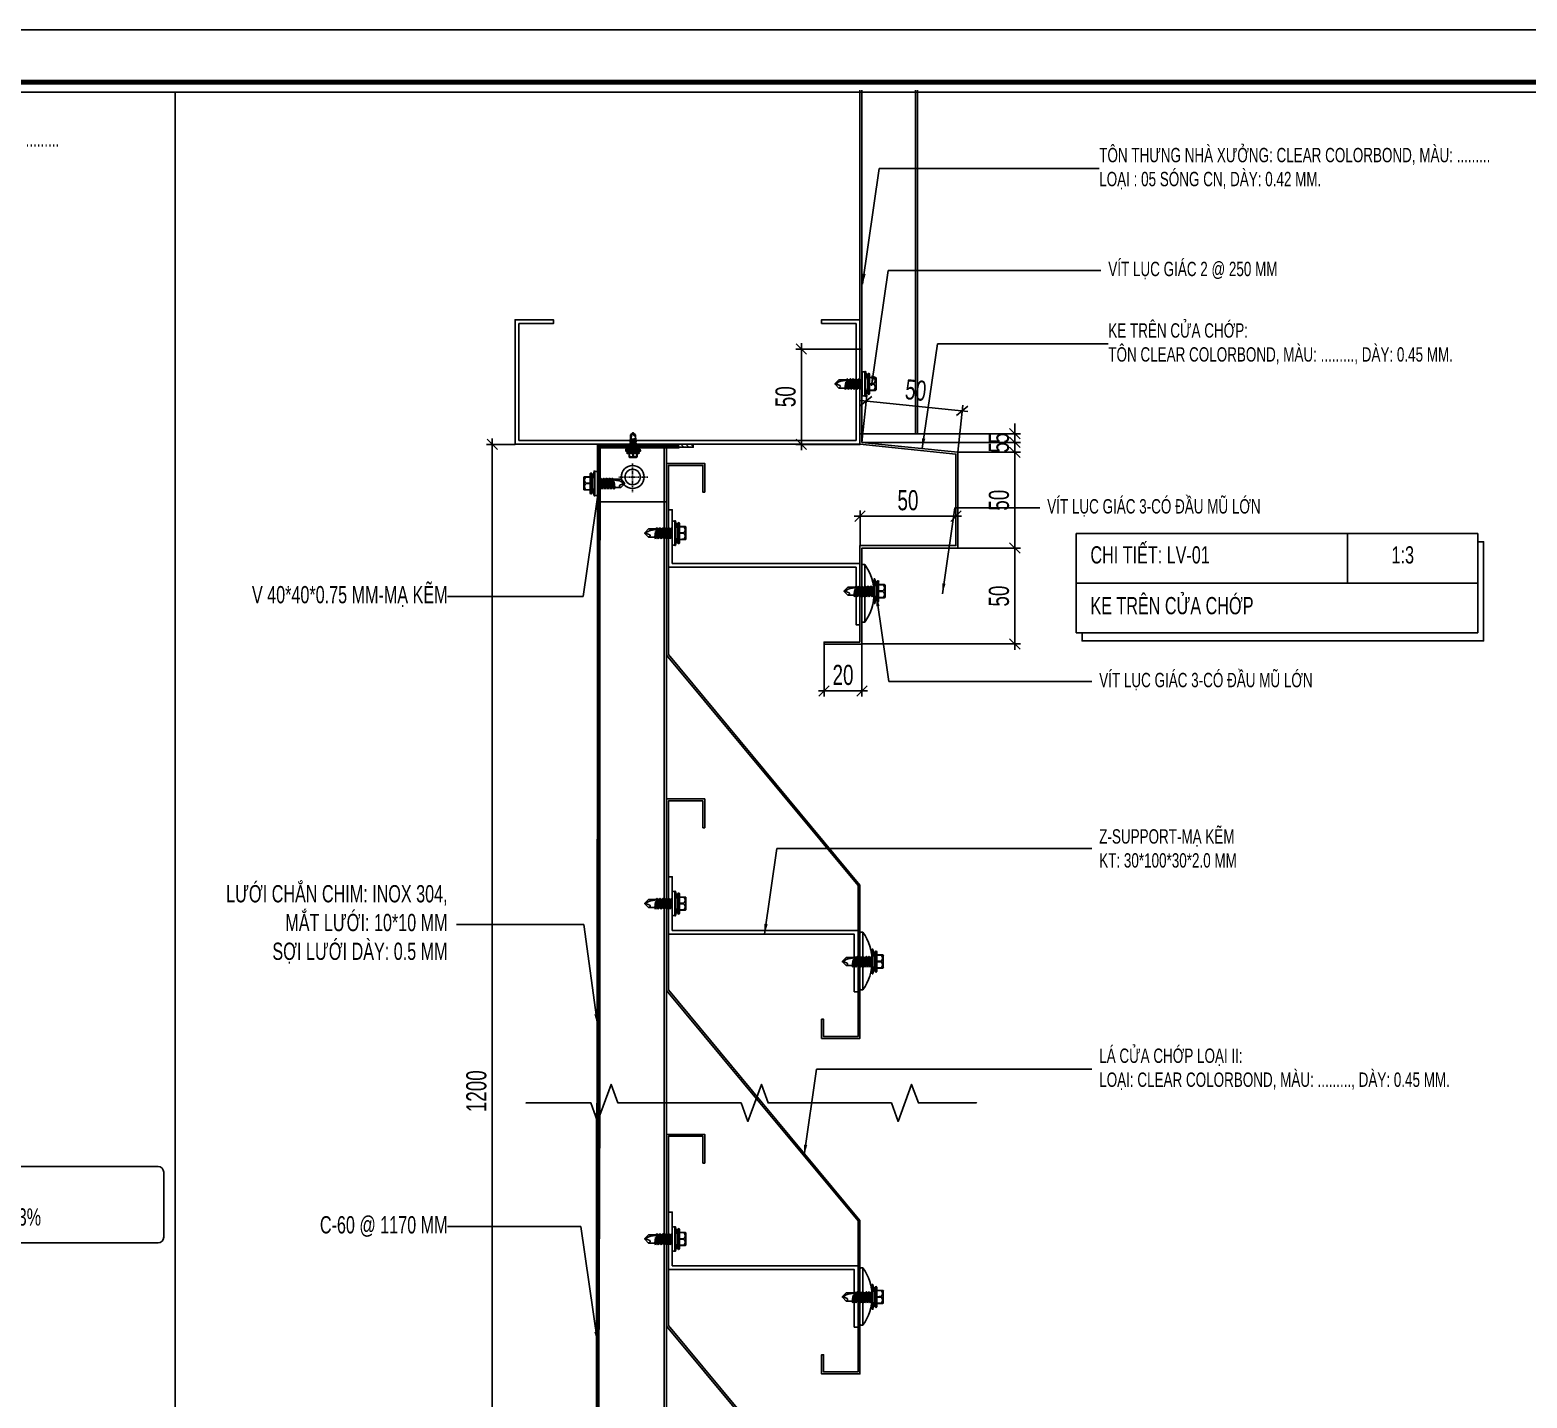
# Model space of a CAD drawing. Header units: inches. Extents: x 315041 to 662841, y -45540 to -35018.
# Drawn here: x 335167.2 to 335427.6, y -37456.8 to -37218.9 of the extents above; entities that cross this region are included whole.
import ezdxf

# ---------------------------------------------------------------- set-up
doc = ezdxf.new("R2010")
doc.units = ezdxf.units.IN
doc.header["$MEASUREMENT"] = 0
doc.linetypes.add('AZNB-BN-TL-A- X- POWDER SECTION 1 2 3$0$HIDDEN2', pattern=[0.1875, 0.125, -0.0625])
doc.linetypes.add('HIDDEN', pattern=[0.375, 0.25, -0.125])
for name, color, linetype in [('2', 2, 'Continuous'), ('3', 3, 'Continuous'), ('6', 6, 'Continuous'), ('7', 7, 'Continuous'), ('BAO KHUNG', 31, 'Continuous'), ('flashing', 6, 'Continuous'), ('STRUCTURE', 1, 'Continuous')]:
    doc.layers.add(name, color=color, linetype=linetype)
doc.styles.add('ST1H', font='vnshxh.shx', dxfattribs={"width": 0.7})
doc.dimstyles.new('3', dxfattribs={"dimtxt": 3.5, "dimasz": 1.8, "dimexe": 1, "dimexo": 0, "dimgap": 1, "dimtad": 1, "dimdec": 0, "dimlfac": 3, "dimzin": 0, "dimdsep": 46, "dimtxsty": 'ST1H', "dimblk": 'OBLIQUE', "dimcen": 1, "dimdle": 1, "dimclrd": 8, "dimclre": 8, "dimclrt": 3, "dimadec": 0, "dimazin": 0, "dimtfac": 1, "dimtdec": 0, "dimtix": 1, "dimtofl": 0, "dimtmove": 1, "dimatfit": 3, "dimfxl": 0.18, "dimtolj": 1, "dimtzin": 0, "dimlwd": -1, "dimlwe": -1, "dimarcsym": 1})

# ---------------------------------------------------------------- blocks, each defined once
blk = doc.blocks.new('A$C75D82031')
at = {"layer": '2', "color": 157, "linetype": 'Continuous'}
blk.add_lwpolyline([(0, 420), (594, 420), (594, 0), (0, 0)], close=True, dxfattribs=at)
at = {"layer": '7', "color": 147, "linetype": 'Continuous'}
blk.add_lwpolyline([(12.33, 57.61), (581.67, 57.61), (581.67, 409.19), (12.33, 409.19)], close=True, dxfattribs=at)
at = {"layer": 'BAO KHUNG', "color": 167, "linetype": 'Continuous', "const_width": 0.871}
blk.add_lwpolyline([(10.59, 9.07), (583.41, 9.07), (583.41, 410.93), (10.59, 410.93)], close=True, dxfattribs=at)
blk = doc.blocks.new('Short_Self_drilling')
at = {"layer": 'STRUCTURE', "color": 1, "linetype": 'Continuous'}
for p, q in [((6.43, 1.74), (-6.43, 1.73)), ((5.14, 3.76), (-5.14, 3.75)), ((-2.57, 2.9), (-5.14, 2.9)), ((-3.43, 3.75), (-3.43, 6.75)), ((3, 7.19), (-3, 7.18)), ((2.57, 2.9), (-2.57, 2.9)), ((-2.14, 2.8), (-2.14, 2.9)), ((6.25, 0), (0, 0)), ((2.15, 2.8), (2.15, 2.9)), ((2.16, -0.5), (2.15, 0.01)), ((5.14, 2.9), (2.57, 2.9)), ((3.43, 3.76), (3.42, 6.76)), ((2.99, -1.17), (-2.7, -0.23)), ((2.99, -2.7), (-2.7, -1.76)), ((2.99, -4.23), (-2.7, -3.28)), ((2.99, -5.75), (-2.7, -4.81)), ((2.99, -7.28), (-2.7, -6.33)), ((-2.14, -1.38), (-2.14, -0.87)), ((-2.14, -2.91), (-2.14, -2.39)), ((-2.14, -4.43), (-2.14, -3.92)), ((-2.13, -5.96), (-2.14, -5.44)), ((-2.13, -7.49), (-2.13, -6.97)), ((2.16, -2.03), (2.16, -1.51)), ((2.16, -3.55), (2.16, -3.04)), ((2.16, -5.08), (2.16, -4.56)), ((2.16, -6.6), (2.16, -6.09)), ((2.16, -8.13), (2.16, -7.61)), ((-1.91, -7.99), (-2.7, -7.86)), ((-2.14, -12.33), (-2.14, -8.48)), ((3, -8.8), (-1.14, -8.12)), ((2.15, -12.31), (2.15, -9.14))]:
    blk.add_line(p, q, dxfattribs=at)
blk.add_lwpolyline([(6.43, 1.31), (6.43, 1.74), (2.14, 2.81), (-2.14, 2.8), (-6.43, 1.73), (-6.43, 1.3)], close=True, dxfattribs=at)
for points in [[(-6.43, 1.3, -0.088869), (-6.25, 0), (0, 0)], [(-0.13, 3.76), (-0.33, 6.23, 0.338878), (-3.14, 6.23), (-3.33, 3.75)], [(3.3, 3.76), (3.1, 6.23, 0.338878), (0.29, 6.23), (0.1, 3.76)], [(-0.08, -14.04), (-1.04, -12.24, -0.148657), (-1.4, -11.2), (-1.95, -7.72, -0.815006), (-1.21, -7.77, 0.150833), (-0.85, -8.68)], [(2.15, -12.31), (0.17, -14.24, -0.333596), (-0.17, -14.24), (-2.14, -12.33)], [(2.15, -12.31), (1.71, -11.7, 0.52242), (0.88, -11.71), (-0.17, -14.24)]]:
    blk.add_lwpolyline(points, format="xyb", dxfattribs=at)
for points in [[(2.99, -1.17), (2.16, -1.51), (-2.14, -0.85), (-2.7, -0.23), (-2.36, 0)], [(2.99, -2.7), (2.16, -3.04), (-2.14, -2.37), (-2.7, -1.76), (-2.14, -1.38), (2.16, -2.03), (2.99, -2.7)], [(2.99, -4.23), (2.16, -4.56), (-2.14, -3.9), (-2.7, -3.28), (-2.14, -2.91), (2.16, -3.55), (2.99, -4.23)], [(2.99, -5.75), (2.16, -6.09), (-2.14, -5.43), (-2.7, -4.81), (-2.14, -4.43), (2.16, -5.08), (2.99, -5.75)], [(2.99, -7.28), (2.16, -7.62), (-2.14, -6.95), (-2.7, -6.33), (-2.13, -5.96), (2.16, -6.6), (2.99, -7.28)], [(-1.82, -8.53), (-2.14, -8.48), (-2.7, -7.86), (-2.13, -7.49), (-1.83, -7.53)], [(-1.26, -7.62), (2.16, -8.13), (3, -8.8)], [(-1.18, 0), (2.16, -0.5), (2.99, -1.17)], [(3, -8.8), (2.16, -9.14), (-0.85, -8.68)]]:
    blk.add_lwpolyline(points, dxfattribs=at)
for centre, radius, start, end in [((-4.99, 3.32), 0.455, 109.79487, 250.26739), ((-3, 6.75), 0.429, 90.03113, 180.03113), ((3, 6.76), 0.429, 0.03113, 90.03113), ((5.07, 3.33), 0.435, 279.72757, 80.33469), ((9.99, 0.17), 3.74, 162.29632, 182.61031)]:
    blk.add_arc(centre, radius, start, end, dxfattribs=at)
blk = doc.blocks.new('A$C2D4C695A')
at = {"color": 7}
for p, q in [((0, 0.17), (0, 9.83)), ((0.5, 10), (0.17, 10)), ((0.5, 0), (0.5, 10)), ((0.5, 0), (0.17, 0))]:
    blk.add_line(p, q, dxfattribs=at)
at = {"color": 7, "extrusion": (0, 0, -1)}
for centre, major_axis, start_param, end_param in [((0.17, 9.83), (0.118, 0.118), 3.926991, 5.497787), ((-6.47, 5), (-6.07, 6.07), 1.733919, 2.97847), ((0.17, 0.17), (-0.118, 0.118), 3.926991, 5.497787)]:
    blk.add_ellipse(centre, major_axis=major_axis, ratio=1, start_param=start_param, end_param=end_param, dxfattribs=at)
blk = doc.blocks.new('A$C157D6C5F')
at = {"layer": 'STRUCTURE', "color": 1, "linetype": 'Continuous'}
for p, q in [((0.65, 2.85), (1.93, 2.85)), ((2.1, 2.77), (2.14, 3.04)), ((2.27, 2.85), (2.44, 2.85)), ((2.33, 1.14), (2.65, 3.04)), ((2.77, 2.85), (2.94, 2.85)), ((2.84, 1.14), (3.16, 3.04)), ((3.28, 2.85), (3.45, 2.85)), ((3.35, 1.14), (3.66, 3.04)), ((3.79, 2.85), (3.96, 2.85)), ((3.86, 1.14), (4.17, 3.04)), ((4.3, 2.85), (4.47, 2.85)), ((4.36, 1.14), (4.67, 3.03)), ((4.8, 2.85), (4.97, 2.85)), ((4.86, 1.14), (5.17, 3.03)), ((5.33, 0), (5.33, 4.28)), ((5.69, 2.85), (5.72, 2.85)), ((5.72, 2.99), (5.72, 3.85)), ((5.72, 1.28), (5.72, 2.99)), ((6, 0.43), (6, 3.85)), ((6, 3.28), (7, 3.28)), ((7.14, 1.14), (7.14, 3.14)), ((0.66, 1.43), (1.71, 1.43)), ((1.83, 1.14), (2.06, 2.52)), ((2.05, 1.42), (2.22, 1.42)), ((2.56, 1.42), (2.73, 1.42)), ((3.07, 1.42), (3.24, 1.42)), ((3.57, 1.42), (3.74, 1.42)), ((4.08, 1.42), (4.25, 1.42)), ((4.58, 1.42), (4.75, 1.42)), ((5.08, 1.42), (5.19, 1.42)), ((5.69, 1.42), (5.72, 1.42)), ((5.72, 0.43), (5.72, 1.28)), ((6, 1), (7, 1))]:
    blk.add_line(p, q, dxfattribs=at)
for points in [[(0.66, 1.43), (0.02, 2.08, -0.333596), (0.02, 2.2), (0.65, 2.85)], [(0.09, 2.17), (0.68, 2.49, -0.148657), (1.03, 2.61), (2.19, 2.79, -0.815006), (2.17, 2.54, 0.150833), (1.87, 2.42)], [(6, 2.18), (6.83, 2.25, 0.338878), (6.83, 3.18), (6, 3.24)], [(0.66, 1.43), (0.86, 1.57, 0.52242), (0.86, 1.85), (0.02, 2.2)], [(6, 1.04), (6.83, 1.11, 0.338878), (6.83, 2.04), (6, 2.1)]]:
    blk.add_lwpolyline(points, format="xyb", dxfattribs=at)
for points in [[(1.92, 2.75), (1.94, 2.85), (2.14, 3.04), (2.27, 2.85), (2.25, 2.75)], [(2.33, 1.14), (2.22, 1.42), (2.44, 2.85), (2.65, 3.04), (2.77, 2.85), (2.56, 1.42), (2.33, 1.14)], [(2.84, 1.14), (2.73, 1.42), (2.95, 2.85), (3.16, 3.04), (3.28, 2.85), (3.07, 1.42), (2.84, 1.14)], [(3.35, 1.14), (3.24, 1.42), (3.46, 2.85), (3.66, 3.04), (3.79, 2.85), (3.57, 1.42), (3.35, 1.14)], [(3.86, 1.14), (3.74, 1.42), (3.97, 2.85), (4.17, 3.04), (4.3, 2.85), (4.08, 1.42), (3.86, 1.14)], [(4.36, 1.14), (4.24, 1.42), (4.47, 2.85), (4.67, 3.03), (4.8, 2.85), (4.58, 1.42), (4.36, 1.14)], [(4.86, 1.14), (4.75, 1.42), (4.97, 2.85), (5.17, 3.03), (5.19, 3.01)], [(1.83, 1.14), (1.71, 1.42), (1.87, 2.42)], [(2.22, 2.56), (2.05, 1.42), (1.83, 1.14)], [(5.19, 2.13), (5.08, 1.42), (4.86, 1.14)]]:
    blk.add_lwpolyline(points, dxfattribs=at)
blk.add_lwpolyline([(5.19, 0), (5.33, 0), (5.69, 1.43), (5.69, 2.85), (5.33, 4.28), (5.19, 4.28)], close=True, dxfattribs=at)
for centre, radius, start, end in [((5.86, 3.8), 0.151, 19.7637, 160.2363), ((7, 3.14), 0.143, 0, 90), ((5.86, 0.45), 0.145, 189.6964, 350.3036), ((7, 1.14), 0.143, 270, 0)]:
    blk.add_arc(centre, radius, start, end, dxfattribs=at)
blk = doc.blocks.new('_Oblique')
at = {"color": 0, "linetype": 'ByBlock', "lineweight": -2}
blk.add_line((-0.5, -0.5), (0.5, 0.5), dxfattribs=at)
blk = doc.blocks.new('*D629')
at = {"color": 8, "linetype": 'Continuous', "transparency": 16777216}
for p, q in [((335301.37, -37291.99), (335301.37, -37273.42)), ((335311.55, -37274.42), (335300.37, -37274.42)), ((335311.55, -37290.99), (335300.37, -37290.99))]:
    blk.add_line(p, q, dxfattribs=at)
at = {"layer": 'Defpoints', "color": 0, "transparency": 16777216}
for p in [(335301.37, -37274.42), (335311.55, -37274.42), (335311.55, -37290.99)]:
    blk.add_point(p, dxfattribs=at)
at = {"color": 8, "transparency": 16777216, "xscale": 1.8, "yscale": 1.8, "zscale": 1.8}
for p, rotation in [((335301.37, -37274.42), 90), ((335301.37, -37290.99), 270)]:
    blk.add_blockref('_Oblique', p, dxfattribs=dict(at, rotation=rotation))
at = {"color": 3, "transparency": 16777216, "insert": (335298.62, -37282.7), "char_height": 3.5, "attachment_point": 5, "rotation": 90, "style": 'ST1H'}
blk.add_mtext('\\A1;50', dxfattribs=at)
blk = doc.blocks.new('*D630')
at = {"color": 8, "linetype": 'Continuous', "transparency": 16777216}
for p, q in [((335311.63, -37283.35), (335330.3, -37285.28)), ((335311.88, -37290.65), (335312.73, -37282.46)), ((335328.56, -37292.38), (335329.41, -37284.18))]:
    blk.add_line(p, q, dxfattribs=at)
at = {"layer": 'Defpoints', "color": 0, "transparency": 16777216}
for p in [(335329.31, -37285.17), (335311.88, -37290.65), (335328.56, -37292.38)]:
    blk.add_point(p, dxfattribs=at)
at = {"color": 8, "transparency": 16777216, "xscale": 1.8, "yscale": 1.8, "zscale": 1.8}
for p, rotation in [((335312.63, -37283.45), 174.1011577034551), ((335329.31, -37285.17), 354.101157703455)]:
    blk.add_blockref('_Oblique', p, dxfattribs=dict(at, rotation=rotation))
at = {"color": 3, "transparency": 16777216, "insert": (335321.25, -37281.58), "char_height": 3.5, "attachment_point": 5, "rotation": 354.1012, "style": 'ST1H'}
blk.add_mtext('\\A1;50', dxfattribs=at)
blk = doc.blocks.new('*D631')
at = {"color": 8, "linetype": 'Continuous', "transparency": 16777216}
for p, q in [((335311.88, -37309.04), (335339.48, -37309.04)), ((335338.48, -37326.71), (335338.48, -37308.04)), ((335311.88, -37325.71), (335339.48, -37325.71))]:
    blk.add_line(p, q, dxfattribs=at)
at = {"layer": 'Defpoints', "color": 0, "transparency": 16777216}
for p in [(335311.88, -37309.04), (335338.48, -37309.04), (335311.88, -37325.71)]:
    blk.add_point(p, dxfattribs=at)
at = {"color": 8, "transparency": 16777216, "xscale": 1.8, "yscale": 1.8, "zscale": 1.8}
for p, rotation in [((335338.48, -37309.04), 90), ((335338.48, -37325.71), 270)]:
    blk.add_blockref('_Oblique', p, dxfattribs=dict(at, rotation=rotation))
at = {"color": 3, "transparency": 16777216, "insert": (335335.73, -37317.38), "char_height": 3.5, "attachment_point": 5, "rotation": 90, "style": 'ST1H'}
blk.add_mtext('\\A1;50', dxfattribs=at)
blk = doc.blocks.new('*D632')
at = {"color": 8, "linetype": 'Continuous', "transparency": 16777216}
for p, q in [((335338.48, -37310.04), (335338.48, -37291.38)), ((335328.56, -37292.38), (335339.48, -37292.38)), ((335311.88, -37309.04), (335339.48, -37309.04))]:
    blk.add_line(p, q, dxfattribs=at)
at = {"layer": 'Defpoints', "color": 0, "transparency": 16777216}
for p in [(335328.56, -37292.38), (335338.48, -37292.38), (335311.88, -37309.04)]:
    blk.add_point(p, dxfattribs=at)
at = {"color": 8, "transparency": 16777216, "xscale": 1.8, "yscale": 1.8, "zscale": 1.8}
for p, rotation in [((335338.48, -37292.38), 90), ((335338.48, -37309.04), 270)]:
    blk.add_blockref('_Oblique', p, dxfattribs=dict(at, rotation=rotation))
at = {"color": 3, "transparency": 16777216, "insert": (335335.73, -37300.71), "char_height": 3.5, "attachment_point": 5, "rotation": 90, "style": 'ST1H'}
blk.add_mtext('\\A1;50', dxfattribs=at)
blk = doc.blocks.new('*D633')
at = {"color": 8, "linetype": 'Continuous', "transparency": 16777216}
for p, q in [((335338.48, -37290.65), (335338.48, -37288.85)), ((335311.88, -37290.65), (335339.48, -37290.65)), ((335328.56, -37292.38), (335339.48, -37292.38)), ((335338.48, -37292.38), (335338.48, -37294.18))]:
    blk.add_line(p, q, dxfattribs=at)
at = {"layer": 'Defpoints', "color": 0, "transparency": 16777216}
for p in [(335311.88, -37290.65), (335338.48, -37290.65), (335328.56, -37292.38)]:
    blk.add_point(p, dxfattribs=at)
at = {"color": 8, "transparency": 16777216, "xscale": 1.8, "yscale": 1.8, "zscale": 1.8}
for p, rotation in [((335338.48, -37290.65), 270), ((335338.48, -37292.38), 90)]:
    blk.add_blockref('_Oblique', p, dxfattribs=dict(at, rotation=rotation))
at = {"color": 3, "transparency": 16777216, "insert": (335335.73, -37291.52), "char_height": 3.5, "attachment_point": 5, "rotation": 90, "style": 'ST1H'}
blk.add_mtext('\\A1;5', dxfattribs=at)
blk = doc.blocks.new('*D634')
at = {"color": 8, "linetype": 'Continuous', "transparency": 16777216}
for p, q in [((335321.55, -37289.15), (335339.48, -37289.15)), ((335338.48, -37289.15), (335338.48, -37287.35)), ((335311.88, -37290.65), (335339.48, -37290.65)), ((335338.48, -37290.65), (335338.48, -37292.45))]:
    blk.add_line(p, q, dxfattribs=at)
at = {"layer": 'Defpoints', "color": 0, "transparency": 16777216}
for p in [(335321.55, -37289.15), (335338.48, -37289.15), (335311.88, -37290.65)]:
    blk.add_point(p, dxfattribs=at)
at = {"color": 8, "transparency": 16777216, "xscale": 1.8, "yscale": 1.8, "zscale": 1.8}
for p, rotation in [((335338.48, -37289.15), 270), ((335338.48, -37290.65), 90)]:
    blk.add_blockref('_Oblique', p, dxfattribs=dict(at, rotation=rotation))
at = {"color": 3, "transparency": 16777216, "insert": (335335.73, -37289.9), "char_height": 3.5, "attachment_point": 5, "rotation": 90, "style": 'ST1H'}
blk.add_mtext('\\A1;5', dxfattribs=at)
blk = doc.blocks.new('*D635')
at = {"color": 8, "linetype": 'Continuous', "transparency": 16777216}
for p, q in [((335311.55, -37308.61), (335311.55, -37302.48)), ((335328.23, -37308.61), (335328.23, -37302.48)), ((335310.55, -37303.48), (335329.23, -37303.48))]:
    blk.add_line(p, q, dxfattribs=at)
at = {"layer": 'Defpoints', "color": 0, "transparency": 16777216}
for p in [(335328.23, -37303.48), (335311.55, -37308.61), (335328.23, -37308.61)]:
    blk.add_point(p, dxfattribs=at)
at = {"color": 8, "transparency": 16777216, "xscale": 1.8, "yscale": 1.8, "zscale": 1.8, "rotation": 180}
blk.add_blockref('_Oblique', (335311.55, -37303.48), dxfattribs=at)
at = {"color": 8, "transparency": 16777216, "xscale": 1.8, "yscale": 1.8, "zscale": 1.8}
blk.add_blockref('_Oblique', (335328.23, -37303.48), dxfattribs=at)
at = {"color": 3, "transparency": 16777216, "insert": (335319.89, -37300.73), "char_height": 3.5, "attachment_point": 5, "style": 'ST1H'}
blk.add_mtext('\\A1;50', dxfattribs=at)
blk = doc.blocks.new('*D636')
at = {"color": 8, "linetype": 'Continuous', "transparency": 16777216}
for p, q in [((335305.31, -37325.71), (335305.31, -37334.86)), ((335311.88, -37325.71), (335311.88, -37334.86)), ((335304.31, -37333.86), (335312.88, -37333.86))]:
    blk.add_line(p, q, dxfattribs=at)
at = {"layer": 'Defpoints', "color": 0, "transparency": 16777216}
for p in [(335305.31, -37325.71), (335311.88, -37325.71), (335311.88, -37333.86)]:
    blk.add_point(p, dxfattribs=at)
at = {"color": 8, "transparency": 16777216, "xscale": 1.8, "yscale": 1.8, "zscale": 1.8, "rotation": 180}
blk.add_blockref('_Oblique', (335305.31, -37333.86), dxfattribs=at)
at = {"color": 8, "transparency": 16777216, "xscale": 1.8, "yscale": 1.8, "zscale": 1.8}
blk.add_blockref('_Oblique', (335311.88, -37333.86), dxfattribs=at)
at = {"color": 3, "transparency": 16777216, "insert": (335308.6, -37331.11), "char_height": 3.5, "attachment_point": 5, "style": 'ST1H'}
blk.add_mtext('\\A1;20', dxfattribs=at)
blk = doc.blocks.new('*D660')
at = {"color": 8, "linetype": 'Continuous', "transparency": 16777216}
for p, q in [((335251.55, -37290.99), (335246.59, -37290.99)), ((335247.59, -37516.99), (335247.59, -37289.99)), ((335251.55, -37515.99), (335246.59, -37515.99))]:
    blk.add_line(p, q, dxfattribs=at)
at = {"layer": 'Defpoints', "color": 0, "transparency": 16777216}
for p in [(335247.59, -37290.99), (335251.55, -37290.99), (335251.55, -37515.99)]:
    blk.add_point(p, dxfattribs=at)
at = {"color": 8, "transparency": 16777216, "xscale": 1.8, "yscale": 1.8, "zscale": 1.8}
for p, rotation in [((335247.59, -37290.99), 90), ((335247.59, -37515.99), 270)]:
    blk.add_blockref('_Oblique', p, dxfattribs=dict(at, rotation=rotation))
at = {"color": 3, "transparency": 16777216, "insert": (335244.84, -37403.49), "char_height": 3.5, "attachment_point": 5, "rotation": 90, "style": 'ST1H'}
blk.add_mtext('\\A1;1200', dxfattribs=at)

msp = doc.modelspace()

# ---------------------------------------------------------------- hatches: boundary and pattern name
h = msp.add_hatch()
h.set_pattern_fill('ANSI31', color=1, scale=5, style=0)
h.set_pattern_definition([(315, (-200872.3738, -101493.0975), (-0.44194173824, -0.44194173824), [])])
h.paths.add_polyline_path([(335282.5482, -37290.988), (335265.8816, -37290.988), (335265.8816, -37307.6547), (335266.3816, -37307.6547), (335266.3816, -37291.488), (335282.5482, -37291.488)])
at = {"layer": '6'}
h = msp.add_hatch(dxfattribs=at)
h.set_pattern_fill('ANSI31', color=207, scale=3, angle=90, style=0)
h.set_pattern_definition([(315, (379117.7553, 238258.16336), (0.26516504294, 0.26516504294), [])])
h.paths.add_polyline_path([(335265.8816, -37290.988), (335265.8816, -37300.988), (335266.2816, -37300.988), (335266.2816, -37291.388), (335277.8816, -37291.388), (335277.8816, -37290.988)])

# ---------------------------------------------------------------- linework, layer by layer
at = {"color": 8, "linetype": 'AZNB-BN-TL-A- X- POWDER SECTION 1 2 3$0$HIDDEN2'}
for p, q in [((335272.0038, -37299.294), (335272.0038, -37294.2932)), ((335269.586, -37296.6718), (335274.7369, -37296.6718))]:
    msp.add_line(p, q, dxfattribs=at)
at = {"color": 9}
msp.add_line((335396.3475, -37306.5187), (335396.3475, -37315.1433), dxfattribs=at)
at = {"color": 8}
msp.add_lwpolyline([(335192.438, -37229.7343), (335537.1113, -37229.7343), (335537.1113, -37581.3141), (335192.438, -37581.3141)], close=True, dxfattribs=at)
at = {"color": 94}
msp.add_lwpolyline([(335304.8816, -37269.988), (335310.8816, -37269.988), (335310.8816, -37290.3213), (335252.2149, -37290.3213), (335252.2149, -37269.988), (335258.2149, -37269.988), (335258.2149, -37269.3213), (335251.5482, -37269.3213), (335251.5482, -37290.988), (335311.5482, -37290.988), (335311.5482, -37269.3213), (335304.8816, -37269.3213), (335304.8816, -37269.988)], dxfattribs=at)
at = {"color": 1}
for points in [[(335282.5482, -37290.988), (335265.8816, -37290.988), (335265.8816, -37307.6547), (335266.3816, -37307.6547), (335266.3816, -37291.488), (335282.5482, -37291.488)], [(335311.5482, -37322.3611), (335311.5482, -37311.6944), (335278.8831, -37311.6944), (335278.8831, -37302.3611), (335278.2164, -37302.3611), (335278.2164, -37312.3611), (335310.8816, -37312.3611), (335310.8816, -37322.3611)], [(335311.2149, -37386.1851), (335311.2149, -37375.5184), (335278.8831, -37375.5184), (335278.8831, -37366.1851), (335278.2164, -37366.1851), (335278.2164, -37376.1851), (335310.5482, -37376.1851), (335310.5482, -37386.1851)], [(335311.2149, -37444.5184), (335311.2149, -37433.8518), (335278.8831, -37433.8518), (335278.8831, -37424.5184), (335278.2164, -37424.5184), (335278.2164, -37434.5184), (335310.5482, -37434.5184), (335310.5482, -37444.5184)]]:
    msp.add_lwpolyline(points, close=True, dxfattribs=at)
at = {"color": 8}
for radius in [2, 1.3333]:
    msp.add_circle((335272.0038, -37296.6718), radius, dxfattribs=at)
at = {"layer": '2', "color": 3, "ltscale": 0.3}
for points in [[(335311.5483, -37229.4009), (335311.5482, -37289.1547), (335321.5482, -37289.1547), (335321.5481, -37229.4009)], [(335311.8817, -37229.4009), (335311.8816, -37289.1547)], [(335321.2149, -37289.1547), (335321.2148, -37229.4009)]]:
    msp.add_lwpolyline(points, dxfattribs=at)
at = {"layer": '2', "color": 114}
for points in [[(335277.8816, -37405.5242), (335277.8816, -37290.988), (335265.8816, -37290.988), (335265.8816, -37405.5242)], [(335266.2816, -37405.5242), (335266.2816, -37290.988), (335265.8816, -37290.988), (335265.8816, -37405.5242)], [(335277.8816, -37405.5242), (335277.8816, -37290.988), (335277.4816, -37290.988), (335277.4816, -37405.5242)], [(335265.8816, -37405.5242), (335265.8816, -37515.988), (335265.8816, -37515.988), (335266.2816, -37405.5242)], [(335265.8816, -37405.5242), (335265.8816, -37515.988), (335277.8816, -37515.988), (335277.8816, -37405.5242)], [(335277.4816, -37405.5242), (335277.4816, -37515.988), (335277.8816, -37515.988), (335277.8816, -37405.5242)]]:
    msp.add_lwpolyline(points, dxfattribs=at)
at = {"layer": '6', "color": 207}
for points in [[(335265.8816, -37290.988), (335265.8816, -37300.988), (335266.2816, -37300.988), (335266.2816, -37291.388), (335277.8816, -37291.388), (335277.8816, -37290.988)], [(335265.8816, -37300.988), (335277.8816, -37300.988), (335277.8816, -37290.988), (335265.8816, -37290.988)]]:
    msp.add_lwpolyline(points, close=True, dxfattribs=at)
at = {"layer": 'flashing'}
for points in [[(335311.5482, -37325.3791), (335305.313, -37325.3791), (335305.313, -37325.7131), (335311.8829, -37325.7147), (335311.8838, -37309.0447), (335328.562, -37309.0447), (335328.562, -37292.378), (335311.8838, -37290.6548), (335311.8823, -37274.4203), (335311.5482, -37274.4203), (335311.5482, -37290.988), (335328.2287, -37292.6836), (335328.2287, -37308.6103), (335311.5482, -37308.6103)], [(335284.5482, -37299.3213), (335284.5482, -37294.3213), (335277.8816, -37294.3213), (335277.8816, -37327.6547), (335311.2149, -37367.7228), (335311.2149, -37393.9807), (335305.2149, -37393.9807), (335305.2149, -37390.9807), (335304.8816, -37390.9807), (335304.8816, -37394.314), (335304.8816, -37394.314), (335311.5482, -37394.314), (335311.5482, -37367.6412), (335278.2149, -37327.5425), (335278.2149, -37294.6569), (335284.2149, -37294.6569), (335284.2149, -37299.3213)], [(335284.5482, -37415.988), (335284.5482, -37410.988), (335277.8816, -37410.988), (335277.8816, -37444.3214), (335311.2149, -37484.3895), (335311.2149, -37510.6474), (335305.2149, -37510.6474), (335305.2149, -37507.6474), (335304.8816, -37507.6474), (335304.8816, -37510.9807), (335304.8816, -37510.9807), (335311.5482, -37510.9807), (335311.5482, -37484.3079), (335278.2149, -37444.2091), (335278.2149, -37411.3236), (335284.2149, -37411.3236), (335284.2149, -37415.988)]]:
    msp.add_lwpolyline(points, close=True, dxfattribs=at)
at = {"layer": 'flashing', "color": 52, "linetype": 'HIDDEN', "ltscale": 20, "true_color": 0xd0d926}
for points in [[(335280.1266, -37291.4353, 0.6667, 0.6667, 0), (335266.0897, -37291.4353, 0.6667, 0.6667, 0), (335266.0302, -37405.5242, 0.6667, 0.6667, 0)], [(335265.9391, -37405.5242, 0.6667, 0.6667, 0), (335265.8816, -37515.988, 0.6667, 0.6667, 0), (335277.9901, -37515.9908, 0, 0, 0)]]:
    msp.add_lwpolyline(points, format="xyseb", dxfattribs=at)
at = {"layer": 'flashing'}
for points in [[(335294.5482, -37405.5242), (335278.2149, -37385.8758), (335278.2149, -37352.9902), (335284.2149, -37352.9902), (335284.2149, -37357.6547), (335284.5482, -37357.6547), (335284.5482, -37352.6547), (335277.8816, -37352.6547), (335277.8816, -37385.988), (335294.134, -37405.5242)], [(335294.134, -37405.5242), (335311.2149, -37426.0562), (335311.2149, -37452.314), (335305.2149, -37452.314), (335305.2149, -37449.314), (335304.8816, -37449.314), (335304.8816, -37452.6474), (335304.8816, -37452.6474), (335311.5482, -37452.6474), (335311.5482, -37425.9746), (335294.5482, -37405.5242)]]:
    msp.add_lwpolyline(points, dxfattribs=at)
at = {"layer": 'flashing', "color": 94, "linetype": 'Continuous'}
msp.add_lwpolyline([(335331.8179, -37405.5242), (335331.8179, -37405.5242), (335331.8179, -37405.5242), (335331.8179, -37405.5242), (335321.6953, -37405.5242), (335320.5234, -37402.3045), (335318.1797, -37408.7439), (335317.0078, -37405.5242), (335305.6899, -37405.5242), (335305.6899, -37405.5242), (335305.6899, -37405.5242), (335305.6899, -37405.5242), (335305.6899, -37405.5242), (335305.6899, -37405.5242), (335305.6899, -37405.5242), (335295.5673, -37405.5242), (335294.3954, -37402.3045), (335292.0517, -37408.7439), (335290.8798, -37405.5242), (335279.5619, -37405.5242), (335279.5619, -37405.5242), (335279.5619, -37405.5242), (335279.5619, -37405.5242), (335279.5619, -37405.5242), (335279.5619, -37405.5242), (335279.5619, -37405.5242), (335269.4393, -37405.5242), (335268.2675, -37402.3045), (335265.9237, -37408.7439), (335264.7518, -37405.5242), (335253.434, -37405.5242), (335253.434, -37405.5242), (335253.434, -37405.5242), (335253.434, -37405.5242)], dxfattribs=at)

# ---------------------------------------------------------------- block references
at = {"color": 1}
msp.add_blockref('A$C75D82031', (334955.4423, -37638.9242), dxfattribs=at)
for p, xscale, yscale, zscale, rotation in [((335311.9537, -37280.4813), 0.3325819354032714, 0.332581935399503, 0.3325819354032714, 269.9688727296304), ((335272.0816, -37291.8207), -0.1995491612419518, 0.1995491612469777, 0.1995491612419537, 180.03112726452), ((335265.8816, -37297.7849), -0.3325819354032555, 0.332581935399503, 0.3325819354032563, 90.03112726535566), ((335278.8831, -37306.4153), 0.3325819354032714, 0.332581935399503, 0.3325819354032714, 269.9688727296304), ((335278.8831, -37370.8518), 0.3325819354032714, 0.332581935399503, 0.3325819354032714, 269.9688727296304), ((335278.8831, -37429.1851), 0.3325819354032714, 0.332581935399503, 0.3325819354032714, 269.9688727296304)]:
    msp.add_blockref('Short_Self_drilling', p, dxfattribs=dict(at, xscale=xscale, yscale=yscale, zscale=zscale, rotation=rotation))
at = {"color": 8}
for name, p in [('A$C2D4C695A', (335311.8834, -37321.8938)), ('A$C157D6C5F', (335308.7949, -37318.6731)), ('A$C2D4C695A', (335311.5482, -37385.8518)), ('A$C157D6C5F', (335308.4668, -37383.072)), ('A$C2D4C695A', (335311.5482, -37444.1851)), ('A$C157D6C5F', (335308.4668, -37441.4053))]:
    msp.add_blockref(name, p, dxfattribs=at)

# ---------------------------------------------------------------- dimensions: what is measured, and where the dimension line sits
for base, p1, p2, picture, middle in [((335301.3747, -37274.4203), (335311.5482, -37290.988), (335311.5459, -37274.4203), '*D629', (335298.6247, -37282.7042)), ((335338.4791, -37289.1547), (335311.8838, -37290.6548), (335321.5482, -37289.1547), '*D634', (335335.7291, -37289.9047)), ((335338.4791, -37290.6548), (335328.562, -37292.378), (335311.8838, -37290.6548), '*D633', (335335.7291, -37291.5164)), ((335338.4791, -37292.378), (335311.8829, -37309.0447), (335328.562, -37292.378), '*D632', (335335.7291, -37300.7113)), ((335338.4791, -37309.0447), (335311.8829, -37325.7147), (335311.8829, -37309.0447), '*D631', (335335.7291, -37317.3797))]:
    dim = msp.add_linear_dim(base=base, p1=p1, p2=p2, angle=90, dimstyle='3', dxfattribs=at)
    dim.commit()
    dim.dimension.update_dxf_attribs({"geometry": picture, "text_midpoint": middle})
dim = msp.add_aligned_dim(p1=(335311.8838, -37290.6548), p2=(335328.562, -37292.378), distance=7.2427, dimstyle='3', dxfattribs=at)
dim.commit()
dim.dimension.update_dxf_attribs({"geometry": '*D630', "text_midpoint": (335321.2499, -37281.5766)})
for base, p1, p2, picture, middle in [((335328.2287, -37303.4806), (335311.5482, -37308.6103), (335328.2287, -37308.6103), '*D635', (335319.8885, -37300.7306)), ((335311.8829, -37333.8646), (335305.313, -37325.7131), (335311.8829, -37325.7147), '*D636', (335308.598, -37331.1146))]:
    dim = msp.add_linear_dim(base=base, p1=p1, p2=p2, dimstyle='3', dxfattribs=at)
    dim.commit()
    dim.dimension.update_dxf_attribs({"geometry": picture, "text_midpoint": middle})

# ---------------------------------------------------------------- leaders
at = {"color": 9}
for points in [[(335313.5722, -37280.84), (335316.4687, -37260.7654), (335354.7368, -37260.7654)], [(335325.8776, -37316.9616), (335328.0296, -37302.0468), (335344.118, -37302.0468)], [(335314.4013, -37317.3406), (335316.5533, -37332.2553), (335353.1572, -37332.2553)], [(335294.9517, -37376.1927), (335297.1037, -37361.2779), (335353.1572, -37361.2779)], [(335265.8816, -37391.8893), (335263.5071, -37374.478), (335239.8177, -37374.478)], [(335301.8304, -37414.5866), (335303.9825, -37399.6719), (335353.1572, -37399.6719)]]:
    msp.add_leader(points, dimstyle='3', override={"dimgap": 1, "dimtad": 0}, dxfattribs=at)

# ---------------------------------------------------------------- next in the draw order: texts
at = {"layer": '3', "style": 'ST1H', "bg_fill": 2}
for s, insert, char_height, attachment_point in [('\\A1;t«n TH¦NG nhµ x\xadëng: CLEAR COLORBOND, mµu: .........\\PLo¹i : 05 SãNG CN, dµy: 0.42 mm.', (335104.2571, -37240.3242), 2.5, 4), ('\\A1;t«n TH¦NG nhµ x\xadëng: CLEAR COLORBOND, mµu: .........\\PLo¹i : 05 SãNG CN, dµy: 0.42 mm.', (335353.1572, -37243.045), 2.5, 4), ('\\A1;ke trªn cöa chíp: \\Pt«n CLEAR COLORBOND, mµu: ........., dµy: 0.45 mm.', (335354.7368, -37273.502), 2.5, 4), ('\\A1;vÝt lôc gi¸c 3-cã ®Çu mò lín', (335344.118, -37302.0468), 2.5, 4), ('\\A1;CHI TIÕT: LV-01', (335351.6292, -37310.2331), 3, 4), ('\\A1;v 40*40*0.75 mm-m¹ kÏm', (335239.8177, -37317.4639), 3, 6), ('\\A1;vÝt lôc gi¸c 3-cã ®Çu mò lín', (335353.1572, -37332.2553), 2.5, 4), ('\\A1;z-support-m¹ kÏm\\Pkt: 30*100*30*2.0 mm', (335353.1572, -37361.2779), 2.5, 4), ('\\A1;l¸ cöa chíp lo¹i ii: \\Plo¹i: CLEAR COLORBOND, mµu: ........., dµy: 0.45 mm.', (335353.1572, -37399.6719), 2.5, 4), ('\\A1;®é th«ng giã i\\Pi=(45*5+10+15)*100% /1200 =20.83%', (335121.4978, -37423.3071), 3, 4), ('\\A1;c-60 @ 1170 mm', (335239.8177, -37427.0156), 3, 6)]:
    msp.add_mtext(s, dxfattribs=dict(at, insert=insert, char_height=char_height, attachment_point=attachment_point))

# ---------------------------------------------------------------- next in the draw order: linework, layer by layer
at = {"color": 8}
msp.add_lwpolyline([(334967.7734, -37229.7343), (335192.438, -37229.7343), (335192.438, -37581.3141), (334967.7734, -37581.3141)], close=True, dxfattribs=at)
at = {"color": 9}
for points in [[(335349.1597, -37306.5187), (335418.9826, -37306.5187), (335418.9826, -37323.7679), (335349.1597, -37323.7679)], [(335349.1597, -37306.5187), (335418.9826, -37306.5187), (335418.9826, -37315.1433), (335349.1597, -37315.1433)]]:
    msp.add_lwpolyline(points, close=True, dxfattribs=at)
msp.add_lwpolyline([(335418.9826, -37307.9393), (335420.0052, -37307.9393), (335420.0052, -37325.1885), (335350.1823, -37325.1885), (335350.1823, -37323.7679)], dxfattribs=at)
at = {"color": 1}
msp.add_lwpolyline([(335120.3588, -37416.5806), (335189.4585, -37416.5806, -0.41421356), (335190.4585, -37417.5806), (335190.4585, -37428.8584, -0.41421356), (335189.4585, -37429.8584), (335120.3588, -37429.8584, -0.41421356), (335119.3588, -37428.8584), (335119.3588, -37417.5806, -0.41421356)], format="xyb", close=True, dxfattribs=at)

# ---------------------------------------------------------------- next in the draw order: dimensions: what is measured, and where the dimension line sits
at = {"color": 8}
dim = msp.add_linear_dim(base=(335247.595, -37290.988), p1=(335251.5482, -37515.988), p2=(335251.5482, -37290.988), angle=90, text='1200', dimstyle='3', dxfattribs=at)
dim.commit()
dim.dimension.update_dxf_attribs({"geometry": '*D660', "text_midpoint": (335244.845, -37403.488)})

# ---------------------------------------------------------------- next in the draw order: leaders
at = {"color": 9}
for points in [[(335311.9926, -37263.1196), (335314.8891, -37243.045), (335353.1572, -37243.045)], [(335322.3688, -37291.7381), (335325, -37273.502), (335354.7368, -37273.502)], [(335266.2816, -37297.3892), (335263.3851, -37317.4639), (335239.8177, -37317.4639)], [(335265.8816, -37447.0903), (335262.9851, -37427.0156), (335239.8177, -37427.0156)]]:
    msp.add_leader(points, dimstyle='3', override={"dimgap": 1, "dimtad": 0}, dxfattribs=at)

# ---------------------------------------------------------------- next in the draw order: texts
at = {"color": 60, "true_color": 0xcbec13, "insert": (335239.8177, -37374.478), "char_height": 3, "attachment_point": 6, "style": 'ST1H', "bg_fill": 2}
msp.add_mtext('\\A1;L¦íI CH¾N CHIM: INOX 304, \\PM¾T L¦íI: 10*10 MM\\PSîI L¦íI DµY: 0.5 MM', dxfattribs=at)
at = {"layer": '3', "attachment_point": 4, "style": 'ST1H', "bg_fill": 2}
for s, insert, char_height in [('\\A1;vÝt lôc gi¸c 2 @ 250 mm', (335354.7368, -37260.7654), 2.5), ('\\A1;1:3', (335404.0067, -37310.2331), 3), ('\\A1;KE TR£N CöA CHíP', (335351.6292, -37319.0628), 3)]:
    msp.add_mtext(s, dxfattribs=dict(at, insert=insert, char_height=char_height))

doc.saveas('drawing.dxf')
